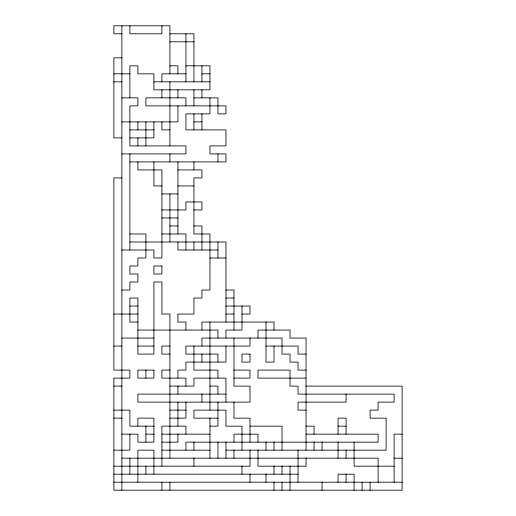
<?xml version="1.0" encoding="UTF-8"?>
<svg xmlns="http://www.w3.org/2000/svg" width="516" height="516" viewBox="0 0 516 516"><rect width="100%" height="100%" fill="white"/><g stroke="black" fill="none" stroke-linecap="round" stroke-linejoin="round"><path stroke-width="0.77" d="M121.886 33.804L113.875 33.804L113.875 25.8L169.925 25.8L169.925 73.84M169.925 33.804L193.945 33.804L193.945 81.851M169.925 41.815L193.945 41.815M121.886 57.831L113.875 57.831L113.875 137.895L121.886 137.895M169.925 65.835L177.93 65.835L177.93 73.84M185.941 65.835L209.96 65.835L209.96 89.855L153.91 89.855L153.91 73.84L137.895 73.84L137.895 65.835L129.89 65.835L129.89 97.859M113.875 73.84L129.89 73.84M185.941 73.84L161.914 73.84L161.914 81.851M201.95 73.84L209.96 73.84M113.875 81.851L121.886 81.851M153.91 81.851L209.96 81.851M121.886 97.859L137.895 97.859L137.895 105.87L129.89 105.87L129.89 145.905L185.941 145.905L185.941 153.91L121.886 153.91M193.945 97.859L217.965 97.859L217.965 113.875L225.969 113.875L225.969 105.87L145.905 105.87L145.905 97.859L185.941 97.859L185.941 105.87M121.886 121.886L177.93 121.886L177.93 105.87M193.945 121.886L201.95 121.886M129.89 129.89L153.91 129.89M169.925 129.89L161.914 129.89L161.914 121.886M129.89 137.895L153.91 137.895L153.91 121.886M129.89 161.914L225.969 161.914L225.969 153.91L209.96 153.91L209.96 145.905L225.969 145.905L225.969 129.89L185.941 129.89L185.941 113.875L209.96 113.875L209.96 97.859M177.93 169.925L201.95 169.925L201.95 177.93L193.945 177.93L193.945 233.98L209.96 233.98L209.96 290.031L201.95 290.031L201.95 298.035L193.945 298.035L193.945 314.05L177.93 314.05L177.93 322.055L185.941 322.055L185.941 330.059M121.886 177.93L113.875 177.93L113.875 370.095L129.89 370.095L129.89 378.105L113.875 378.105L113.875 490.2L402.125 490.2L402.125 386.11L306.04 386.11M161.914 185.941L153.91 185.941L153.91 161.914M177.93 185.941L193.945 185.941M161.914 193.945L177.93 193.945M161.914 209.96L185.941 209.96L185.941 201.95L201.95 201.95L201.95 209.96L193.945 209.96M161.914 217.965L177.93 217.965M169.925 225.969L177.93 225.969M193.945 225.969L201.95 225.969L201.95 249.996M129.89 233.98L145.905 233.98L145.905 258L137.895 258L137.895 266.004L129.89 266.004L129.89 274.015L137.895 274.015L137.895 282.02L129.89 282.02L129.89 290.031L121.886 290.031M161.914 233.98L185.941 233.98L185.941 249.996M129.89 241.985L225.969 241.985L225.969 322.055M121.886 249.996L153.91 249.996L153.91 258L161.914 258L161.914 169.925L137.895 169.925L137.895 161.914M217.965 249.996L177.93 249.996L177.93 241.985M209.96 258L225.969 258M225.969 290.031L233.98 290.031L233.98 330.059M225.969 298.035L233.98 298.035M129.89 306.04L137.895 306.04M225.969 306.04L249.996 306.04L249.996 314.05L241.985 314.05M113.875 314.05L137.895 314.05M225.969 314.05L233.98 314.05M137.895 322.055L129.89 322.055L129.89 298.035L137.895 298.035L137.895 354.086L153.91 354.086L153.91 282.02L161.914 282.02L161.914 314.05L169.925 314.05L169.925 458.169M137.895 330.059L217.965 330.059L217.965 338.07M121.886 338.07L153.91 338.07M113.875 346.075L121.886 346.075M137.895 346.075L153.91 346.075M169.925 346.075L161.914 346.075L161.914 354.086L169.925 354.086M266.004 346.075L298.035 346.075L298.035 354.086L306.04 354.086M169.925 370.095L161.914 370.095L161.914 378.105L185.941 378.105L185.941 386.11M233.98 370.095L249.996 370.095L249.996 378.105L233.98 378.105M306.04 370.095L298.035 370.095L298.035 362.09L290.031 362.09L290.031 354.086L282.02 354.086L282.02 338.07L201.95 338.07L201.95 346.075M306.04 378.105L258 378.105L258 370.095L290.031 370.095L290.031 386.11L298.035 386.11L298.035 394.114L394.114 394.114L394.114 402.125L378.105 402.125L378.105 410.13L370.095 410.13L370.095 418.141L386.11 418.141L386.11 450.165L225.969 450.165M113.875 386.11L121.886 386.11M169.925 386.11L193.945 386.11L193.945 378.105L225.969 378.105L225.969 402.125M209.96 386.11L217.965 386.11L217.965 394.114M225.969 394.114L137.895 394.114L137.895 402.125L249.996 402.125L249.996 386.11L233.98 386.11L233.98 338.07M113.875 410.13L129.89 410.13L129.89 426.145L153.91 426.145M169.925 410.13L185.941 410.13M306.04 410.13L298.035 410.13L298.035 402.125L346.075 402.125L346.075 394.114M113.875 418.141L121.886 418.141M169.925 418.141L185.941 418.141L185.941 402.125M217.965 418.141L193.945 418.141L193.945 410.13L225.969 410.13L225.969 426.145L241.985 426.145L241.985 450.165M209.96 426.145L217.965 426.145L217.965 402.125M249.996 426.145L282.02 426.145L282.02 450.165M306.04 426.145L314.05 426.145L314.05 434.15M338.07 426.145L346.075 426.145M121.886 434.15L137.895 434.15L137.895 442.16L153.91 442.16L153.91 418.141L137.895 418.141L137.895 426.145M145.905 434.15L153.91 434.15M161.914 434.15L209.96 434.15M306.04 434.15L378.105 434.15L378.105 442.16L185.941 442.16L185.941 450.165M402.125 434.15L394.114 434.15L394.114 482.196M161.914 442.16L177.93 442.16L177.93 434.15M113.875 450.165L129.89 450.165L129.89 434.15M161.914 450.165L209.96 450.165M121.886 458.169L378.105 458.169L378.105 482.196M394.114 458.169L402.125 458.169M113.875 466.18L249.996 466.18L249.996 450.165M394.114 466.18L354.086 466.18L354.086 442.16M113.875 474.185L298.035 474.185M113.875 482.196L402.125 482.196M370.095 482.196L370.095 490.2M362.09 482.196L362.09 490.2M354.086 490.2L354.086 474.185L338.07 474.185L338.07 482.196M346.075 434.15L346.075 418.141L338.07 418.141L338.07 434.15M346.075 450.165L346.075 458.169M346.075 474.185L346.075 482.196M338.07 442.16L338.07 458.169M322.055 442.16L322.055 450.165M322.055 482.196L322.055 490.2M314.05 442.16L314.05 450.165M306.04 450.165L306.04 338.07L290.031 338.07L290.031 330.059L258 330.059L258 338.07M306.04 458.169L306.04 466.18L258 466.18L258 450.165M298.035 450.165L298.035 482.196M290.031 466.18L290.031 490.2M282.02 466.18L282.02 474.185M282.02 482.196L282.02 490.2M274.015 330.059L274.015 322.055L201.95 322.055L201.95 330.059M274.015 346.075L274.015 362.09L266.004 362.09L266.004 322.055M274.015 442.16L274.015 450.165M274.015 466.18L274.015 474.185M274.015 482.196L274.015 490.2M266.004 442.16L266.004 450.165M266.004 474.185L266.004 482.196M258 442.16L258 434.15L233.98 434.15L233.98 442.16M249.996 338.07L249.996 346.075L185.941 346.075L185.941 354.086L217.965 354.086L217.965 362.09M249.996 442.16L249.996 418.141L233.98 418.141L233.98 402.125M249.996 474.185L249.996 482.196M241.985 306.04L241.985 330.059L225.969 330.059L225.969 338.07M241.985 466.18L241.985 474.185M233.98 450.165L233.98 458.169M225.969 346.075L225.969 362.09L185.941 362.09L185.941 370.095L177.93 370.095L177.93 378.105M225.969 442.16L225.969 458.169M217.965 153.91L217.965 161.914M217.965 241.985L217.965 258M217.965 378.105L217.965 370.095L193.945 370.095L193.945 346.075M217.965 442.16L217.965 458.169M209.96 322.055L209.96 410.13M209.96 418.141L209.96 458.169M201.95 65.835L201.95 81.851M201.95 89.855L201.95 97.859M201.95 113.875L201.95 129.89M201.95 354.086L201.95 362.09M201.95 394.114L201.95 402.125M193.945 89.855L193.945 105.87M193.945 113.875L193.945 129.89M193.945 161.914L193.945 169.925M193.945 241.985L193.945 249.996M193.945 442.16L193.945 450.165M193.945 458.169L193.945 466.18M185.941 33.804L185.941 81.851M185.941 434.15L185.941 426.145L161.914 426.145L161.914 466.18M177.93 89.855L177.93 97.859M177.93 161.914L177.93 233.98M177.93 386.11L177.93 394.114M177.93 402.125L177.93 426.145M169.925 81.851L169.925 145.905M169.925 153.91L169.925 161.914M169.925 193.945L169.925 241.985M169.925 482.196L169.925 490.2M161.914 25.8L161.914 33.804L129.89 33.804L129.89 25.8M161.914 89.855L161.914 97.859M161.914 482.196L161.914 490.2M153.91 474.185L153.91 450.165L137.895 450.165L137.895 482.196M145.905 121.886L145.905 145.905M145.905 370.095L145.905 378.105M145.905 426.145L145.905 442.16M145.905 466.18L145.905 474.185M137.895 121.886L137.895 129.89M137.895 137.895L137.895 145.905M129.89 153.91L129.89 249.996M129.89 458.169L129.89 474.185M121.886 25.8L121.886 490.2M161.914 266.004L153.91 266.004L153.91 274.015L161.914 274.015L161.914 266.004M249.996 354.086L241.985 354.086L241.985 362.09L249.996 362.09L249.996 354.086M153.91 370.095L137.895 370.095L137.895 378.105L153.91 378.105L153.91 370.095"/></g></svg>
